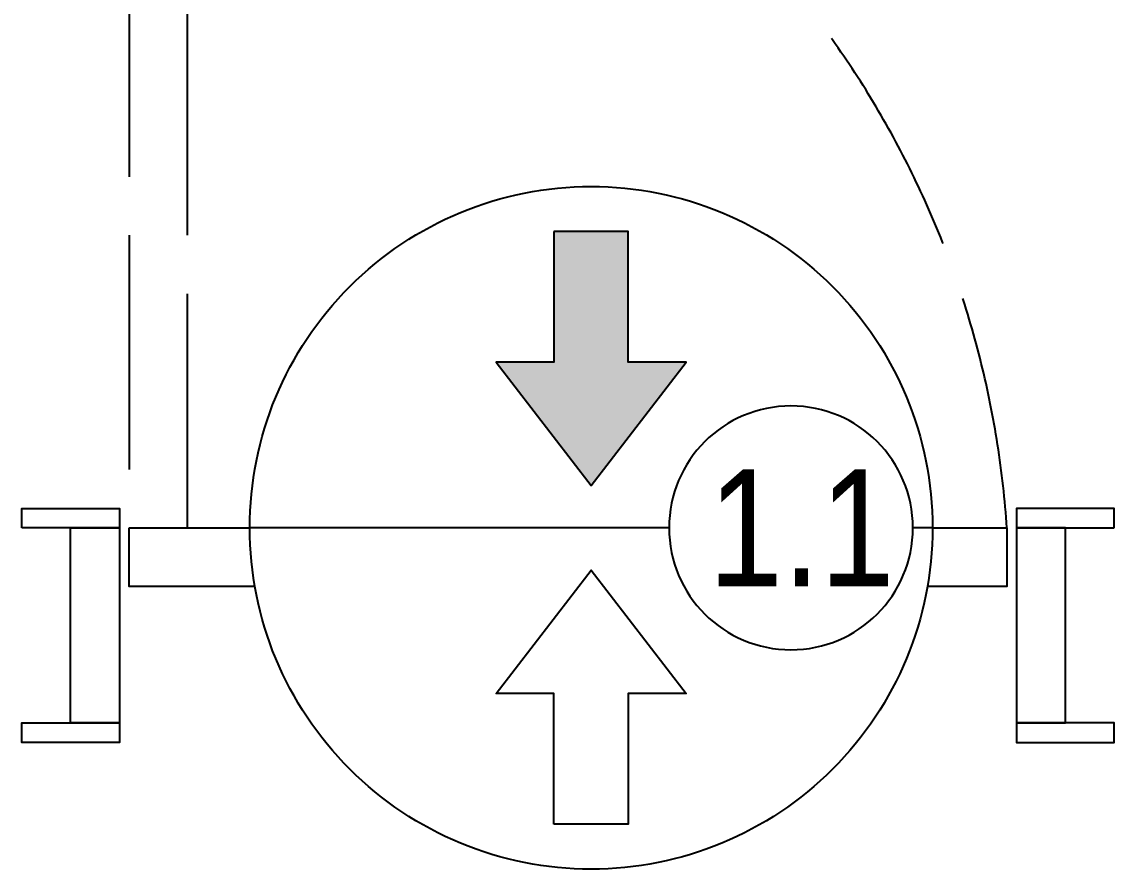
# Model space of a CAD drawing. Header units: millimetres. Extents: x -21000 to 351902, y -261781 to 19312.
# Drawn here: x 67366 to 68486, y -32776 to -31908 of the extents above; entities that cross this region are included whole.
import ezdxf
from ezdxf.enums import TextEntityAlignment as Align

# ---------------------------------------------------------------- set-up
doc = ezdxf.new("R2010")
doc.units = ezdxf.units.MM
doc.header["$MEASUREMENT"] = 0
doc.set_wipeout_variables(frame=1)
doc.linetypes.add('КАБЧЭ', pattern=[15, 12, -3])
for name, color, linetype in [('_АТ-Имя', 7, 'Continuous'), ('_БЛ-Маска', 250, 'Continuous'), ('_КД', 84, 'Continuous')]:
    doc.layers.add(name, color=color, linetype=linetype)
doc.layers.add('_АТ-КД-Тип ТД', color=250, linetype='Continuous', plot=False)
doc.layers.add('_АТ-Примечания', color=250, linetype='Continuous', plot=False)
doc.styles.add('AT-Шрифт', font='ARIALN.TTF', dxfattribs={"height": 250})

# ---------------------------------------------------------------- blocks, each defined once
blk = doc.blocks.new('gh.t_door_900')
at = {"color": 251, "linetype": 'КАБЧЭ', "ltscale": 20}
blk.add_lwpolyline([(-390, 60), (-390, 960), (-450, 960), (-450, 60)], close=True, dxfattribs=at)
at = {"color": 250, "ltscale": 100}
for points in [[(-560, 60), (-560, 80), (-460, 80), (-460, -160), (-560, -160), (-560, -140), (-460, -140), (-510, -140), (-510, 60), (-460, 60), (-560, 60)], [(560, 60), (560, 80), (460, 80), (460, -160), (560, -160), (560, -140), (460, -140), (510, -140), (510, 60), (460, 60), (560, 60)]]:
    blk.add_lwpolyline(points, dxfattribs=at)
at = {"color": 250}
blk.add_lwpolyline([(-450, 60), (450, 60), (450, 0), (-450, 0)], close=True, dxfattribs=at)
at = {"color": 251, "linetype": 'КАБЧЭ', "ltscale": 20}
blk.add_arc((-522.2, -5.4), 974.4, 3.848, 82.2021, dxfattribs=at)
blk = doc.blocks.new('ТД1.1')
blk.add_wipeout([(3.5, 0), (3.498, -0.11), (3.493, -0.22), (3.484, -0.329), (3.472, -0.439), (3.457, -0.548), (3.438, -0.656), (3.416, -0.764), (3.39, -0.87), (3.361, -0.976), (3.329, -1.082), (3.293, -1.186), (3.254, -1.288), (3.212, -1.39), (3.167, -1.49), (3.119, -1.589), (3.067, -1.686), (3.013, -1.782), (2.955, -1.875), (2.895, -1.967), (2.832, -2.057), (2.766, -2.145), (2.697, -2.231), (2.625, -2.315), (2.551, -2.396), (2.475, -2.475), (2.396, -2.551), (2.315, -2.625), (2.231, -2.697), (2.145, -2.766), (2.057, -2.832), (1.967, -2.895), (1.875, -2.955), (1.782, -3.013), (1.686, -3.067), (1.589, -3.119), (1.49, -3.167), (1.39, -3.212), (1.288, -3.254), (1.186, -3.293), (1.082, -3.329), (0.976, -3.361), (0.87, -3.39), (0.764, -3.416), (0.656, -3.438), (0.548, -3.457), (0.439, -3.472), (0.329, -3.484), (0.22, -3.493), (0.11, -3.498), (0, -3.5), (-0.11, -3.498), (-0.22, -3.493), (-0.329, -3.484), (-0.439, -3.472), (-0.548, -3.457), (-0.656, -3.438), (-0.764, -3.416), (-0.87, -3.39), (-0.976, -3.361), (-1.082, -3.329), (-1.186, -3.293), (-1.288, -3.254), (-1.39, -3.212), (-1.49, -3.167), (-1.589, -3.119), (-1.686, -3.067), (-1.782, -3.013), (-1.875, -2.955), (-1.967, -2.895), (-2.057, -2.832), (-2.145, -2.766), (-2.231, -2.697), (-2.315, -2.625), (-2.396, -2.551), (-2.475, -2.475), (-2.551, -2.396), (-2.625, -2.315), (-2.697, -2.231), (-2.766, -2.145), (-2.832, -2.057), (-2.895, -1.967), (-2.955, -1.875), (-3.013, -1.782), (-3.067, -1.686), (-3.119, -1.589), (-3.167, -1.49), (-3.212, -1.39), (-3.254, -1.288), (-3.293, -1.186), (-3.329, -1.082), (-3.361, -0.976), (-3.39, -0.87), (-3.416, -0.764), (-3.438, -0.656), (-3.457, -0.548), (-3.472, -0.439), (-3.484, -0.329), (-3.493, -0.22), (-3.498, -0.11), (-3.5, 0), (-3.498, 0.11), (-3.493, 0.22), (-3.484, 0.329), (-3.472, 0.439), (-3.457, 0.548), (-3.438, 0.656), (-3.416, 0.764), (-3.39, 0.87), (-3.361, 0.976), (-3.329, 1.082), (-3.293, 1.186), (-3.254, 1.288), (-3.212, 1.39), (-3.167, 1.49), (-3.119, 1.589), (-3.067, 1.686), (-3.013, 1.782), (-2.955, 1.875), (-2.895, 1.967), (-2.832, 2.057), (-2.766, 2.145), (-2.697, 2.231), (-2.625, 2.315), (-2.551, 2.396), (-2.475, 2.475), (-2.396, 2.551), (-2.315, 2.625), (-2.231, 2.697), (-2.145, 2.766), (-2.057, 2.832), (-1.967, 2.895), (-1.875, 2.955), (-1.782, 3.013), (-1.686, 3.067), (-1.589, 3.119), (-1.49, 3.167), (-1.39, 3.212), (-1.288, 3.254), (-1.186, 3.293), (-1.082, 3.329), (-0.976, 3.361), (-0.87, 3.39), (-0.764, 3.416), (-0.656, 3.438), (-0.548, 3.457), (-0.439, 3.472), (-0.329, 3.484), (-0.22, 3.493), (-0.11, 3.498), (0, 3.5), (0.11, 3.498), (0.22, 3.493), (0.329, 3.484), (0.439, 3.472), (0.548, 3.457), (0.656, 3.438), (0.764, 3.416), (0.87, 3.39), (0.976, 3.361), (1.082, 3.329), (1.186, 3.293), (1.288, 3.254), (1.39, 3.212), (1.49, 3.167), (1.589, 3.119), (1.686, 3.067), (1.782, 3.013), (1.875, 2.955), (1.967, 2.895), (2.057, 2.832), (2.145, 2.766), (2.231, 2.697), (2.315, 2.625), (2.396, 2.551), (2.475, 2.475), (2.551, 2.396), (2.625, 2.315), (2.697, 2.231), (2.766, 2.145), (2.832, 2.057), (2.895, 1.967), (2.955, 1.875), (3.013, 1.782), (3.067, 1.686), (3.119, 1.589), (3.167, 1.49), (3.212, 1.39), (3.254, 1.288), (3.293, 1.186), (3.329, 1.082), (3.361, 0.976), (3.39, 0.87), (3.416, 0.764), (3.438, 0.656), (3.457, 0.548), (3.472, 0.439), (3.484, 0.329), (3.493, 0.22), (3.498, 0.11)]).dxf.layer = '_БЛ-Маска'
at = {"ltscale": 100}
h = blk.add_hatch(color=84, dxfattribs=at)
h.dxf.hatch_style = 1
h.paths.add_polyline_path([(-1.7, 0.381), (-3.039, 0.381), (-3.039, -0.381), (-1.7, -0.381), (-1.7, -0.975), (-0.434, 0), (-1.7, 0.975)])
blk.add_lwpolyline([(3.5, 0, 0.414214), (0, 3.5, 0.414214), (-3.5, 0, 0.414214), (0, -3.5, 0.414214)], format="xyb", close=True, dxfattribs=at)
blk.add_lwpolyline([(0, -3.5), (0, 3.5)], dxfattribs=at)
for points in [[(-3.039, 0.381), (-1.7, 0.381), (-1.7, 0.975), (-0.434, 0), (-1.7, -0.975), (-1.7, -0.381), (-3.039, -0.381)], [(3.039, 0.381), (1.7, 0.381), (1.7, 0.975), (0.434, 0), (1.7, -0.975), (1.7, -0.381), (3.039, -0.381)]]:
    blk.add_lwpolyline(points, close=True, dxfattribs=at)
at = {"layer": '_АТ-Имя', "ltscale": 100, "style": 'AT-Шрифт'}
blk.add_attdef('ПОЗИЦИЯ', text='', height=2, dxfattribs=at).set_placement((0, 3.5), align=Align.BOTTOM_CENTER)
at = {"layer": '_АТ-Примечания', "ltscale": 100, "style": 'AT-Шрифт', "flags": 1}
for tag, p in [('НАИМЕНОВАНИЕ', (0, 3.5)), ('КОД', (0, 2.5)), ('РИП', (0, 2)), ('КД', (0, 1.5)), ('СЧ', (0, 1)), ('ДК', (0, 0.5)), ('КВ', (0, 0)), ('АКВ', (0, -0.5)), ('ЗАМОК', (0, -1)), ('ДОВОДЧИК', (0, -1.5))]:
    blk.add_attdef(tag, p, '', height=0.25, dxfattribs=at)
blk.add_attdef('МАРКА', text='', height=0.25, dxfattribs=at).set_placement((0.294, 3.125), align=Align.MIDDLE_CENTER)
at = {"linetype": 'ByBlock'}
blk.add_wipeout([(1.25, -2.049), (1.248, -2.128), (1.24, -2.206), (1.228, -2.283), (1.211, -2.36), (1.189, -2.435), (1.162, -2.509), (1.131, -2.581), (1.095, -2.651), (1.055, -2.719), (1.011, -2.784), (0.963, -2.846), (0.911, -2.905), (0.856, -2.96), (0.797, -3.012), (0.735, -3.06), (0.67, -3.105), (0.602, -3.145), (0.532, -3.18), (0.46, -3.211), (0.386, -3.238), (0.311, -3.26), (0.234, -3.277), (0.157, -3.289), (0.078, -3.297), (0, -3.299), (-0.078, -3.297), (-0.157, -3.289), (-0.234, -3.277), (-0.311, -3.26), (-0.386, -3.238), (-0.46, -3.211), (-0.532, -3.18), (-0.602, -3.145), (-0.67, -3.105), (-0.735, -3.06), (-0.797, -3.012), (-0.856, -2.96), (-0.911, -2.905), (-0.963, -2.846), (-1.011, -2.784), (-1.055, -2.719), (-1.095, -2.651), (-1.131, -2.581), (-1.162, -2.509), (-1.189, -2.435), (-1.211, -2.36), (-1.228, -2.283), (-1.24, -2.206), (-1.248, -2.128), (-1.25, -2.049), (-1.248, -1.971), (-1.24, -1.892), (-1.228, -1.815), (-1.211, -1.738), (-1.189, -1.663), (-1.162, -1.589), (-1.131, -1.517), (-1.095, -1.447), (-1.055, -1.379), (-1.011, -1.314), (-0.963, -1.252), (-0.911, -1.193), (-0.856, -1.138), (-0.797, -1.086), (-0.735, -1.038), (-0.67, -0.994), (-0.602, -0.954), (-0.532, -0.918), (-0.46, -0.887), (-0.386, -0.86), (-0.311, -0.838), (-0.234, -0.821), (-0.157, -0.809), (-0.078, -0.802), (0, -0.799), (0.078, -0.802), (0.157, -0.809), (0.234, -0.821), (0.311, -0.838), (0.386, -0.86), (0.46, -0.887), (0.532, -0.918), (0.602, -0.954), (0.67, -0.994), (0.735, -1.038), (0.797, -1.086), (0.856, -1.138), (0.911, -1.193), (0.963, -1.252), (1.011, -1.314), (1.055, -1.379), (1.095, -1.447), (1.131, -1.517), (1.162, -1.589), (1.189, -1.663), (1.211, -1.738), (1.228, -1.815), (1.24, -1.892), (1.248, -1.971)], dxfattribs=at).dxf.layer = '_АТ-КД-Тип ТД'
at = {"layer": '_АТ-КД-Тип ТД', "color": 32, "linetype": 'ByBlock', "lineweight": -2}
blk.add_circle((0, -2.049), 1.25, dxfattribs=at)
at = {"layer": '_АТ-КД-Тип ТД', "color": 7, "linetype": 'ByBlock', "lineweight": -2, "ltscale": 100, "style": 'AT-Шрифт'}
blk.add_attdef('ТИП', text='', height=1.2, dxfattribs=at).set_placement((0, -2.05), align=Align.MIDDLE_CENTER)

msp = doc.modelspace()

# ---------------------------------------------------------------- block references
msp.add_blockref('gh.t_door_900', (67925.9, -32486.5))

# ---------------------------------------------------------------- next in the draw order: block references
at = {"layer": '_КД'}
ref = msp.add_blockref('ТД1.1', (67949.6, -32426.5), dxfattribs=dict(at, xscale=-100, yscale=100, zscale=0.1, rotation=90))
ref.add_attrib('ТИП', '1.1', dxfattribs={"layer": '_АТ-КД-Тип ТД', "color": 7, "linetype": 'ByBlock', "lineweight": -2, "ltscale": 100, "height": 120, "style": 'AT-Шрифт'}).set_placement((68165.3, -32426.5), align=Align.MIDDLE_CENTER)

doc.saveas('drawing.dxf')
